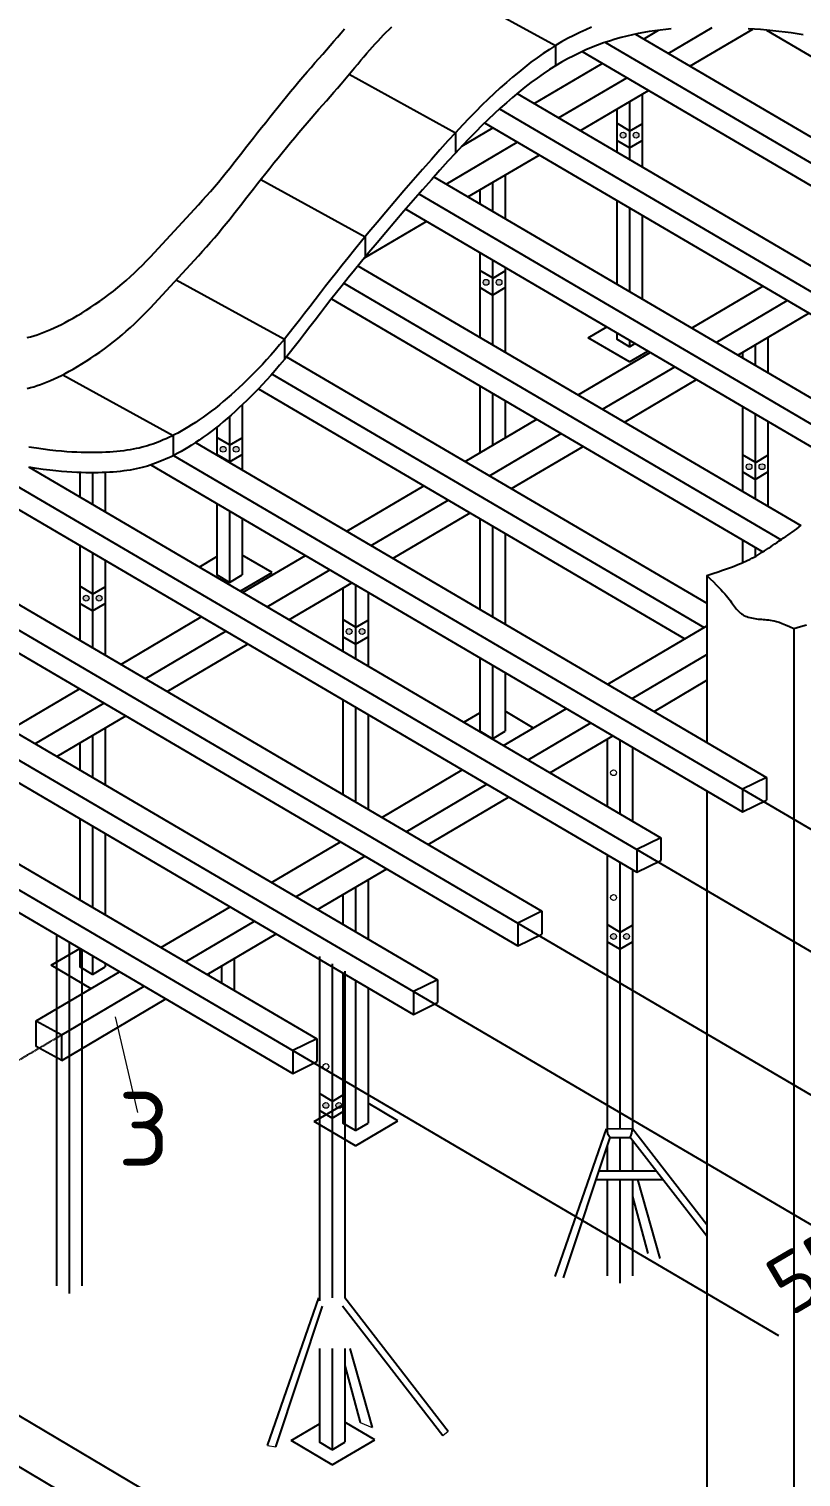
# Model space of a CAD drawing. Header units: millimetres. Extents: x 5763 to 12018931, y 39842 to 3600577.
# Drawn here: x 918943 to 924822, y 818078 to 829107 of the extents above; entities that cross this region are included whole.
import ezdxf

# ---------------------------------------------------------------- set-up
doc = ezdxf.new("R2010")
doc.units = ezdxf.units.MM
doc.linetypes.add('DASHED2', pattern=[9.525, 6.35, -3.175])
doc.layers.add('jiu', color=7, linetype='Continuous', lineweight=25)
doc.layers.add('тонкая', color=7, linetype='Continuous', lineweight=20)
doc.layers.add('LINES', color=7, linetype='Continuous')
doc.styles.add('ISOCPEUR', font='isocpeur.ttf')

msp = doc.modelspace()

# ---------------------------------------------------------------- hatches: boundary and pattern name
at = {"layer": 'тонкая', "ltscale": 10}
h = msp.add_hatch(color=256, dxfattribs=at)
h.set_gradient(color2=(0, 0, 0), one_color=1)
h.paths.add_polyline_path([(923445.20895, 828298.1953, 1), (923489.46338, 828298.1953, 1)])
h.paths.add_polyline_path([(923544.11774, 828298.1953, 1), (923588.37217, 828298.1953, 1)])
h = msp.add_hatch(color=256, dxfattribs=at)
h.set_gradient(color2=(0, 0, 0), one_color=1)
h.paths.add_polyline_path([(922402.03004, 827177.10993, 1), (922446.28447, 827177.10993, 1)])
h.paths.add_polyline_path([(922500.93882, 827177.10993, 1), (922545.19326, 827177.10993, 1)])
h = msp.add_hatch(color=256, dxfattribs=at)
h.set_gradient(color2=(0, 0, 0), one_color=1)
h.paths.add_polyline_path([(920399.9431, 825905.69548, 1), (920444.19753, 825905.69548, 1)])
h.paths.add_polyline_path([(920498.85188, 825905.69548, 1), (920543.10632, 825905.69548, 1)])
h = msp.add_hatch(color=256, dxfattribs=at)
h.set_gradient(color2=(0, 0, 0), one_color=1)
h.paths.add_polyline_path([(924404.11698, 825773.04491, 1), (924448.37141, 825773.04491, 1)])
h.paths.add_polyline_path([(924503.02576, 825773.04491, 1), (924547.28019, 825773.04491, 1)])
h = msp.add_hatch(color=256, dxfattribs=at)
h.set_gradient(color2=(0, 0, 0), one_color=1)
h.paths.add_polyline_path([(919356.76419, 824772.00525, 1), (919401.01862, 824772.00525, 1)])
h.paths.add_polyline_path([(919455.67297, 824772.00525, 1), (919499.9274, 824772.00525, 1)])
h = msp.add_hatch(color=256, dxfattribs=at)
h.set_gradient(color2=(0, 0, 0), one_color=1)
h.paths.add_polyline_path([(921358.85113, 824518.1208, 1), (921403.10556, 824518.1208, 1)])
h.paths.add_polyline_path([(921457.75991, 824518.1208, 1), (921502.01434, 824518.1208, 1)])
h = msp.add_hatch(color=256, dxfattribs=at)
h.set_gradient(color2=(0, 0, 0), one_color=1)
h.paths.add_polyline_path([(923372.66598, 822195.49971, 1), (923416.92041, 822195.49971, 1)])
h.paths.add_polyline_path([(923471.57477, 822195.49971, 1), (923515.8292, 822195.49971, 1)])
h = msp.add_hatch(color=256, dxfattribs=at)
h.set_gradient(color2=(0, 0, 0), one_color=1)
h.paths.add_polyline_path([(921182.26958, 820908.87278, 1), (921226.52401, 820908.87278, 1)])
h.paths.add_polyline_path([(921281.17837, 820908.87278, 1), (921325.4328, 820908.87278, 1)])

# ---------------------------------------------------------------- linework, layer by layer
at = {"layer": 'jiu', "color": 7, "lineweight": 25}
for p, q in [((922950.28728, 819605.35503), (923340.30136, 820731.16886)), ((923539.02981, 820728.21268), (923340.30136, 820731.16886)), ((924104.79399, 819998.32616), (923539.25153, 820731.16886)), ((923013.8811, 819594.38797), (923368.47216, 820665.56679)), ((923368.47216, 820665.56679), (923520.15563, 820665.56679)), ((924104.79399, 819912.19101), (923520.15563, 820665.56679)), ((923283.753, 820409.63996), (923718.76123, 820409.63996)), ((923262.03683, 820344.03789), (923769.67007, 820344.03789)), ((923576.07061, 820344.03789), (923746.31023, 819742.93024)), ((923539.25153, 820214.59378), (923654.91302, 819779.85122)), ((920759.89088, 818318.7281), (921149.90496, 819444.54193)), ((922136.36773, 818424.06531), (921348.85513, 819444.54193)), ((920823.4847, 818307.76104), (921178.07577, 819378.93986)), ((922095.33737, 818392.40175), (921329.75923, 819378.93986)), ((921385.67422, 819057.41096), (921555.91383, 818456.30331)), ((921348.85513, 818927.96685), (921464.51662, 818493.22429))]:
    msp.add_line(p, q, dxfattribs=at)
for centre, radius, start, end in [((923438.99423, 820730.16904), 95.63896, 179.40101034, 222.491467365), ((923381.47158, 820741.51621), 158.11888, 331.292971868, 356.247866489)]:
    msp.add_arc(centre, radius, start, end, dxfattribs=at)
at = {"layer": 'LINES'}
for p, q in [((922130.28451, 829432.46169), (922952.57323, 828980.23693)), ((921685.20011, 829102.29209), (921706.90765, 829122.36175)), ((923228.04389, 829120.05869), (923182.53412, 829100.80844)), ((923810.16132, 828921.00157), (924145.40955, 829118.56934)), ((921237.04712, 828981.00746), (921264.94666, 829012.98517)), ((921264.94666, 829012.98517), (921292.41445, 829044.73162)), ((921292.41445, 829044.73162), (921319.44413, 829076.30495)), ((921319.44413, 829076.30495), (921346.00751, 829107.62219)), ((921580.31261, 828994.80634), (921601.16541, 829017.51503)), ((921601.16541, 829017.51503), (921621.95441, 829039.53839)), ((921621.95441, 829039.53839), (921642.80723, 829060.95611)), ((921642.80723, 829060.95611), (921663.85146, 829081.84789)), ((921663.85146, 829081.84789), (921685.20011, 829102.29209)), ((922998.8722, 829007.71078), (922952.57323, 828980.23693)), ((923045.02221, 829033.4698), (922998.8722, 829007.71078)), ((923091.01884, 829057.54904), (923045.02221, 829033.4698)), ((923136.85763, 829079.98357), (923091.01884, 829057.54904)), ((923182.53412, 829100.80844), (923136.85763, 829079.98357)), ((923318.49428, 828999.90868), (923273.37607, 828983.6519)), ((923363.35569, 829014.7827), (923318.49428, 828999.90868)), ((923332.60767, 829004.58804), (928693.60392, 825859.5946)), ((923407.91752, 829028.35239), (923363.35569, 829014.7827)), ((923452.13695, 829040.69613), (923407.91752, 829028.35239)), ((923495.97118, 829051.89233), (923452.13695, 829040.69613)), ((923539.37742, 829062.01939), (923495.97118, 829051.89233)), ((923582.31286, 829071.15571), (923539.37742, 829062.01939)), ((923561.6879, 829066.76688), (928876.32505, 825948.9697)), ((923624.76504, 829079.37203), (923582.31286, 829071.15571)), ((923623.84361, 829030.30364), (923737.1243, 829097.06197)), ((923666.84288, 829086.70837), (923624.76504, 829079.37203)), ((923708.68563, 829093.1971), (923666.84288, 829086.70837)), ((923750.43254, 829098.87058), (923708.68563, 829093.1971)), ((923792.22288, 829103.76118), (923750.43254, 829098.87058)), ((923834.19591, 829107.90124), (923792.22288, 829103.76118)), ((923976.35438, 828823.5055), (924455.72112, 829106.00488)), ((924466.90051, 829105.25615), (924419.84632, 829108.40754)), ((924513.92935, 829101.65178), (924466.90051, 829105.25615)), ((924560.85692, 829097.57531), (924513.92935, 829101.65178)), ((924559.7424, 829097.67212), (929476.51608, 826213.27896)), ((924607.60731, 829093.0076), (924560.85692, 829097.57531)), ((924654.1046, 829087.92954), (924607.60731, 829093.0076)), ((924700.29329, 829082.33036), (924654.1046, 829087.92954)), ((924746.19949, 829076.23282), (924700.29329, 829082.33036)), ((924791.86974, 829069.66799), (924746.19949, 829076.23282)), ((924837.35058, 829062.66699), (924791.86974, 829069.66799)), ((921150.76698, 828882.75276), (921179.95638, 828915.98466)), ((921179.95638, 828915.98466), (921208.71673, 828948.70509)), ((921208.71673, 828948.70509), (921237.04712, 828981.00746)), ((921470.65232, 828868.2269), (921493.71133, 828895.52456)), ((921493.71133, 828895.52456), (921516.09538, 828921.77144)), ((921516.09538, 828921.77144), (921537.9052, 828947.01424)), ((921537.9052, 828947.01424), (921559.26841, 828971.33264)), ((921559.26841, 828971.33264), (921580.31261, 828994.80634)), ((922859.54627, 828920.00453), (922812.83352, 828887.19858)), ((922906.12978, 828951.0132), (922859.54627, 828920.00453)), ((922952.57323, 828980.23693), (922906.12978, 828951.0132)), ((922952.57323, 828980.23693), (922952.57323, 828826.1122)), ((923091.01884, 828903.42432), (923045.02221, 828879.34507)), ((923136.85763, 828925.85884), (923091.01884, 828903.42432)), ((923182.53412, 828946.68371), (923136.85763, 828925.85884)), ((923156.11114, 828934.63692), (928693.60392, 825686.10295)), ((923228.04389, 828965.93397), (923182.53412, 828946.68371)), ((923273.37607, 828983.6519), (923228.04389, 828965.93397)), ((921029.74993, 828742.8763), (921060.63337, 828779.05415)), ((921060.63337, 828779.05415), (921091.10457, 828814.3809)), ((921091.10457, 828814.3809), (921121.14941, 828848.91597)), ((921121.14941, 828848.91597), (921150.76698, 828882.75276)), ((921372.07095, 828750.56334), (921397.6008, 828781.01369)), ((921397.6008, 828781.01369), (921422.56341, 828810.85322)), ((921422.56341, 828810.85322), (921446.92514, 828839.9637)), ((921446.92514, 828839.9637), (921470.65232, 828868.2269)), ((922719.17165, 828816.53148), (922672.30773, 828778.87272)), ((922766.02778, 828852.67383), (922719.17165, 828816.53148)), ((922812.83352, 828887.19858), (922766.02778, 828852.67383)), ((922790.26098, 828539.05851), (923309.15732, 828844.85338)), ((922906.12978, 828796.88847), (922859.54627, 828765.87981)), ((922952.57323, 828826.1122), (922906.12978, 828796.88847)), ((922998.8722, 828853.58605), (922952.57323, 828826.1122)), ((923045.02221, 828879.34507), (922998.8722, 828853.58605)), ((920967.0278, 828668.30786), (920998.52131, 828705.92399)), ((920998.52131, 828705.92399), (921029.74993, 828742.8763)), ((921292.41445, 828656.72986), (921319.44413, 828688.30319)), ((921319.44413, 828688.30319), (921346.00751, 828719.62043)), ((921346.00751, 828719.62043), (921372.07095, 828750.56334)), ((921381.0877, 828761.31793), (922190.62332, 828316.10685)), ((922578.72698, 828699.41074), (922532.09536, 828657.80992)), ((922625.47864, 828739.79874), (922578.72698, 828699.41074)), ((922672.30773, 828778.87272), (922625.47864, 828739.79874)), ((922766.02778, 828698.5491), (922719.17165, 828662.40675)), ((922812.83352, 828733.07385), (922766.02778, 828698.5491)), ((922859.54627, 828765.87981), (922812.83352, 828733.07385)), ((922976.57868, 828429.75644), (923495.47502, 828735.55132)), ((920871.76091, 828552.58291), (920903.56731, 828591.52668)), ((920903.56731, 828591.52668), (920935.34971, 828630.13854)), ((920935.34971, 828630.13854), (920967.0278, 828668.30786)), ((921179.95638, 828527.9829), (921208.71673, 828560.70333)), ((921208.71673, 828560.70333), (921237.04712, 828593.0057)), ((921237.04712, 828593.0057), (921264.94666, 828624.98341)), ((921264.94666, 828624.98341), (921292.41445, 828656.72986)), ((922439.26084, 828571.25866), (922392.5323, 828525.8151)), ((922485.62638, 828615.09747), (922439.26084, 828571.25866)), ((922532.09536, 828657.80992), (922485.62638, 828615.09747)), ((922625.47864, 828585.67401), (922578.72698, 828545.28602)), ((922672.30773, 828624.74799), (922625.47864, 828585.67401)), ((922660.70145, 828615.06376), (928023.51837, 825469.00224)), ((922719.17165, 828662.40675), (922672.30773, 828624.74799)), ((923142.77174, 828332.26036), (923661.66808, 828638.05524)), ((923611.7945, 828608.66385), (923611.7945, 828057.11123)), ((920776.9872, 828434.85406), (920808.39725, 828474.14217)), ((920808.39725, 828474.14217), (920840.01079, 828513.41786)), ((920840.01079, 828513.41786), (920871.76091, 828552.58291)), ((921091.10457, 828426.37915), (921121.14941, 828460.91421)), ((921121.14941, 828460.91421), (921150.76698, 828494.751)), ((921150.76698, 828494.751), (921179.95638, 828527.9829)), ((922344.87252, 828478.17245), (922295.71326, 828427.73641)), ((922392.5323, 828525.8151), (922344.87252, 828478.17245)), ((922485.62638, 828460.97274), (922439.26084, 828417.13394)), ((922532.09536, 828503.6852), (922485.62638, 828460.97274)), ((922525.62521, 828497.73809), (927840.79724, 825379.62713)), ((922578.72698, 828545.28602), (922532.09536, 828503.6852)), ((923418.78177, 828494.918), (923418.78177, 828170.34088)), ((923515.28814, 828551.79093), (923515.28814, 828113.72606)), ((920684.05826, 828317.3509), (920714.81771, 828356.42231)), ((920714.81771, 828356.42231), (920745.79402, 828395.60207)), ((920745.79402, 828395.60207), (920776.9872, 828434.85406)), ((920998.52131, 828317.92223), (921029.74993, 828354.87454)), ((921029.74993, 828354.87454), (921060.63337, 828391.05239)), ((921060.63337, 828391.05239), (921091.10457, 828426.37915)), ((922244.48627, 828373.91265), (922190.62332, 828316.10685)), ((922239.6004, 828214.54439), (922475.57468, 828353.60825)), ((922295.71326, 828427.73641), (922244.48627, 828373.91265)), ((922392.5323, 828371.69037), (922344.87252, 828324.04773)), ((922439.26084, 828417.13394), (922392.5323, 828371.69037)), ((922412.18035, 828390.79812), (927840.79724, 825206.13548)), ((923515.28814, 828331.55143), (923418.78177, 828388.39189)), ((923515.28814, 828328.43414), (923611.7945, 828385.0963)), ((920593.08111, 828201.14793), (920623.18997, 828239.67759)), ((920623.18997, 828239.67759), (920653.51568, 828278.42396)), ((920653.51568, 828278.42396), (920684.05826, 828317.3509)), ((920903.56731, 828203.52492), (920935.34971, 828242.13679)), ((920935.34971, 828242.13679), (920967.0278, 828280.3061)), ((920967.0278, 828280.3061), (920998.52131, 828317.92223)), ((922133.55614, 828253.72469), (922072.71651, 828186.17184)), ((922120.15925, 827925.05318), (922661.89239, 828244.30619)), ((922190.62332, 828316.10685), (922133.55614, 828253.72469)), ((922190.62332, 828316.10685), (922190.62332, 828161.98212)), ((922295.71326, 828273.61169), (922244.48627, 828219.78792)), ((922344.87252, 828324.04773), (922295.71326, 828273.61169)), ((923515.28814, 828201.62545), (923418.78177, 828258.46591)), ((923515.28814, 828201.62545), (923611.7945, 828258.28761)), ((920503.97137, 828087.22027), (920533.50344, 828124.88315)), ((920533.50344, 828124.88315), (920563.18912, 828162.87107)), ((920563.18912, 828162.87107), (920593.08111, 828201.14793)), ((920808.39725, 828086.14041), (920840.01079, 828125.4161)), ((920840.01079, 828125.4161), (920871.76091, 828164.58115)), ((920871.76091, 828164.58115), (920903.56731, 828203.52492)), ((922072.71651, 828186.17184), (922007.82895, 828113.18649)), ((922190.62332, 828161.98212), (922133.55614, 828099.59996)), ((922244.48627, 828219.78792), (922190.62332, 828161.98212)), ((922286.35231, 827827.5571), (922828.08545, 828146.81011)), ((920415.6643, 827976.54306), (920445.11505, 828013.01411)), ((920445.11505, 828013.01411), (920474.52966, 828049.91855)), ((920474.52966, 828049.91855), (920503.97137, 828087.22027)), ((920714.81771, 827968.42055), (920745.79402, 828007.60031)), ((920745.79402, 828007.60031), (920776.9872, 828046.8523)), ((920776.9872, 828046.8523), (920808.39725, 828086.14041)), ((921939.78909, 828035.83676), (921869.78534, 827955.52328)), ((922007.82895, 828113.18649), (921939.78909, 828035.83676)), ((922072.71651, 828032.04712), (922007.82895, 827959.06176)), ((922133.55614, 828099.59996), (922072.71651, 828032.04712)), ((920326.46269, 827870.09144), (920356.40137, 827905.04561)), ((920356.40137, 827905.04561), (920386.11416, 827940.54152)), ((920386.11416, 827940.54152), (920415.6643, 827976.54306)), ((920653.51568, 827890.4222), (920684.05826, 827929.34914)), ((920684.05826, 827929.34914), (920714.81771, 827968.42055)), ((920708.90119, 827960.90524), (921503.33124, 827524.0016)), ((921869.78534, 827955.52328), (921799.00609, 827873.64669)), ((922007.82895, 827959.06176), (921939.78909, 827881.71203)), ((922026.46194, 827980.02009), (927156.67231, 824970.41568)), ((922472.10922, 827937.02696), (922472.10922, 827718.58402)), ((922568.61559, 827993.89989), (922568.61559, 827661.9692)), ((920235.18738, 827768.23108), (920265.81127, 827801.77221)), ((920265.81127, 827801.77221), (920296.25445, 827835.69256)), ((920296.25445, 827835.69256), (920326.46269, 827870.09144)), ((920563.18912, 827774.86931), (920593.08111, 827813.14617)), ((920593.08111, 827813.14617), (920623.18997, 827851.67583)), ((920623.18997, 827851.67583), (920653.51568, 827890.4222)), ((921728.63976, 827791.60762), (921659.87474, 827710.80668)), ((921799.00609, 827873.64669), (921728.63976, 827791.60762)), ((921869.78534, 827801.39856), (921799.00609, 827719.52197)), ((921939.78909, 827881.71203), (921869.78534, 827801.39856)), ((921912.44457, 827850.34038), (926973.95118, 824881.04058)), ((922375.60286, 827880.15404), (922375.60286, 827775.19885)), ((923418.78177, 827800.28197), (923418.78177, 827163.22476)), ((920142.77356, 827668.8898), (920173.61431, 827701.8892)), ((920173.61431, 827701.8892), (920204.43699, 827734.96985)), ((920204.43699, 827734.96985), (920235.18738, 827768.23108)), ((920474.52966, 827661.91679), (920503.97137, 827699.21851)), ((920503.97137, 827699.21851), (920533.50344, 827736.88139)), ((920533.50344, 827736.88139), (920563.18912, 827774.86931)), ((921659.87474, 827710.80668), (921593.89943, 827632.64452)), ((921799.00609, 827719.52197), (921728.63976, 827637.48289)), ((921812.70018, 827735.36312), (926973.95118, 824707.54893)), ((923515.28814, 827743.66714), (923515.28814, 827106.60993)), ((923611.7945, 827687.05232), (923611.7945, 827049.9951)), ((920020.2057, 827536.00731), (920050.67147, 827569.42206)), ((920050.67147, 827569.42206), (920081.2547, 827602.7375)), ((920081.2547, 827602.7375), (920111.96895, 827635.87234)), ((920111.96895, 827635.87234), (920142.77356, 827668.8898)), ((920386.11416, 827552.53976), (920415.6643, 827588.5413)), ((920415.6643, 827588.5413), (920445.11505, 827625.01235)), ((920445.11505, 827625.01235), (920474.52966, 827661.91679)), ((921497.24296, 827362.52087), (921971.66602, 827642.10685)), ((921593.89943, 827632.64452), (921531.90225, 827558.52176)), ((921728.63976, 827637.48289), (921659.87474, 827556.68196)), ((919929.24212, 827436.34086), (919959.51814, 827469.34932)), ((919959.51814, 827469.34932), (919989.8303, 827502.6106)), ((919989.8303, 827502.6106), (920020.2057, 827536.00731)), ((920296.25445, 827447.6908), (920326.46269, 827482.08968)), ((920326.46269, 827482.08968), (920356.40137, 827517.04385)), ((920356.40137, 827517.04385), (920386.11416, 827552.53976)), ((921474.76024, 827489.48145), (921422.10505, 827425.13634)), ((921531.90225, 827558.52176), (921474.76024, 827489.48145)), ((921503.33124, 827524.0016), (921503.33124, 827369.87687)), ((921593.89943, 827478.51979), (921531.90225, 827404.39703)), ((921659.87474, 827556.68196), (921593.89943, 827478.51979)), ((919838.35986, 827340.0061), (919868.69009, 827371.55187)), ((919868.69009, 827371.55187), (919898.97514, 827403.70258)), ((919898.97514, 827403.70258), (919929.24212, 827436.34086)), ((920173.61431, 827313.88744), (920204.43699, 827346.96809)), ((920204.43699, 827346.96809), (920235.18738, 827380.22932)), ((920235.18738, 827380.22932), (920265.81127, 827413.77045)), ((920265.81127, 827413.77045), (920296.25445, 827447.6908)), ((921373.25698, 827364.7416), (921327.53634, 827307.5524)), ((921422.10505, 827425.13634), (921373.25698, 827364.7416)), ((921531.90225, 827404.39703), (921474.76024, 827335.35672)), ((922375.60286, 827405.13994), (922375.60286, 826759.87381)), ((922472.10922, 827348.52511), (922472.10922, 826703.25898)), ((919715.45689, 827220.63479), (919746.57892, 827249.50347)), ((919746.57892, 827249.50347), (919777.38192, 827279.00075)), ((919777.38192, 827279.00075), (919807.94816, 827309.15788)), ((919807.94816, 827309.15788), (919838.35986, 827340.0061)), ((920081.2547, 827214.73574), (920111.96895, 827247.87058)), ((920111.96895, 827247.87058), (920142.77356, 827280.88804)), ((920142.77356, 827280.88804), (920173.61431, 827313.88744)), ((921284.26342, 827252.82392), (921242.75852, 827199.81132)), ((921327.53634, 827307.5524), (921284.26342, 827252.82392)), ((921422.10505, 827271.01161), (921373.25698, 827210.61687)), ((921474.76024, 827335.35672), (921422.10505, 827271.01161)), ((921448.7688, 827303.59496), (924820.9518, 825325.32583)), ((922472.10922, 827210.46606), (922375.60286, 827267.30652)), ((922472.10922, 827207.34877), (922568.61559, 827264.01093)), ((922568.61559, 827291.91028), (922568.61559, 826646.64416)), ((919586.13374, 827110.82138), (919619.35427, 827137.48802)), ((919619.35427, 827137.48802), (919651.92681, 827164.6583)), ((919651.92681, 827164.6583), (919683.9336, 827192.36348)), ((919683.9336, 827192.36348), (919715.45689, 827220.63479)), ((919989.8303, 827114.60884), (920020.2057, 827148.00555)), ((920020.2057, 827148.00555), (920050.67147, 827181.4203)), ((920050.67147, 827181.4203), (920081.2547, 827214.73574)), ((920064.9945, 827197.02291), (920887.98268, 826744.41348)), ((921202.34193, 827147.76977), (921162.33397, 827095.95446)), ((921242.75852, 827199.81132), (921202.34193, 827147.76977)), ((921327.53634, 827153.42767), (921284.26342, 827098.69919)), ((921373.25698, 827210.61687), (921327.53634, 827153.42767)), ((921340.98966, 827170.25562), (924670.24429, 825217.17014)), ((922472.10922, 827080.54008), (922375.60286, 827137.38054)), ((922472.10922, 827080.54008), (922568.61559, 827137.20224)), ((923988.56998, 826828.96223), (924530.30311, 827148.21524)), ((919448.34896, 827010.03975), (919483.12109, 827034.15249)), ((919483.12109, 827034.15249), (919517.82249, 827059.05826)), ((919517.82249, 827059.05826), (919552.23331, 827084.65018)), ((919552.23331, 827084.65018), (919586.13374, 827110.82138)), ((919868.69009, 826983.55011), (919898.97514, 827015.70082)), ((919898.97514, 827015.70082), (919929.24212, 827048.3391)), ((919929.24212, 827048.3391), (919959.51814, 827081.34756)), ((919959.51814, 827081.34756), (919989.8303, 827114.60884)), ((921122.20465, 827043.81703), (921082.02294, 826991.59514)), ((921162.33397, 827095.95446), (921122.20465, 827043.81703)), ((921242.75852, 827045.68659), (921202.34193, 826993.64505)), ((921284.26342, 827098.69919), (921242.75852, 827045.68659)), ((921247.42831, 827051.65113), (924532.46934, 825124.50326)), ((924174.88769, 826719.66016), (924716.62082, 827038.91317)), ((912828.92467, 826906.49062), (921870.63773, 821602.22871)), ((919250.17076, 826887.77408), (919281.07511, 826905.08333)), ((919281.07511, 826905.08333), (919312.94975, 826923.65635)), ((919312.94975, 826923.65635), (919345.80649, 826943.52832)), ((919345.80649, 826943.52832), (919379.47183, 826964.62079)), ((919379.47183, 826964.62079), (919413.72593, 826986.82689)), ((919413.72593, 826986.82689), (919448.34896, 827010.03975)), ((919777.38192, 826890.99899), (919807.94816, 826921.15612)), ((919807.94816, 826921.15612), (919838.35986, 826952.00434)), ((919838.35986, 826952.00434), (919868.69009, 826983.55011)), ((921042.00753, 826939.72292), (921002.37711, 826888.6345)), ((921082.02294, 826991.59514), (921042.00753, 826939.72292)), ((921162.33397, 826941.82973), (921122.20465, 826889.6923)), ((921202.34193, 826993.64505), (921162.33397, 826941.82973)), ((924341.08075, 826622.16409), (924882.81388, 826941.4171)), ((919030.76988, 826787.19837), (919056.10913, 826796.65737)), ((919056.10913, 826796.65737), (919081.86443, 826806.89661)), ((919081.86443, 826806.89661), (919108.16814, 826817.95868)), ((919108.16814, 826817.95868), (919135.09327, 826829.90296)), ((919135.09327, 826829.90296), (919162.69794, 826842.79305)), ((919162.69794, 826842.79305), (919191.04032, 826856.69254)), ((919191.04032, 826856.69254), (919220.17854, 826871.66502)), ((919220.17854, 826871.66502), (919250.17076, 826887.77408)), ((919651.92681, 826776.65654), (919683.9336, 826804.36172)), ((919683.9336, 826804.36172), (919715.45689, 826832.63303)), ((919715.45689, 826832.63303), (919746.57892, 826861.50171)), ((919746.57892, 826861.50171), (919777.38192, 826890.99899)), ((920963.35036, 826838.76403), (920925.14599, 826790.54565)), ((921002.37711, 826888.6345), (920963.35036, 826838.76403)), ((921082.02294, 826837.47041), (921042.00753, 826785.59819)), ((921122.20465, 826889.6923), (921082.02294, 826837.47041)), ((923201.97041, 826755.5624), (923342.36707, 826837.99403)), ((918930.62896, 826756.39744), (918955.77621, 826763.11916)), ((918955.77621, 826763.11916), (918980.75064, 826770.46764)), ((918980.75064, 826770.46764), (919005.69945, 826778.48125)), ((919005.69945, 826778.48125), (919030.76988, 826787.19837)), ((919517.82249, 826671.0565), (919552.23331, 826696.64842)), ((919552.23331, 826696.64842), (919586.13374, 826722.81962)), ((919586.13374, 826722.81962), (919619.35427, 826749.48626)), ((919619.35427, 826749.48626), (919651.92681, 826776.65654)), ((920852.07912, 826700.80167), (920817.58584, 826660.01998)), ((920887.98268, 826744.41348), (920852.07912, 826700.80167)), ((920925.14599, 826790.54565), (920887.98268, 826744.41348)), ((920887.98268, 826744.41348), (920887.98268, 826590.28875)), ((920963.35036, 826684.63931), (920925.14599, 826636.42092)), ((921002.37711, 826734.50978), (920963.35036, 826684.63931)), ((921042.00753, 826785.59819), (921002.37711, 826734.50978)), ((923515.28814, 826571.02407), (923201.97041, 826755.5624)), ((923418.78177, 826793.16584), (923418.78177, 826743.26507)), ((923515.28814, 826686.42461), (923418.78177, 826743.26507)), ((923515.28814, 826736.55102), (923515.28814, 826686.42461)), ((923515.28814, 826686.42461), (923557.92623, 826711.53766)), ((924474.19616, 826700.61138), (924474.19616, 826544.0728)), ((924570.70253, 826757.4843), (924570.70253, 826487.45797)), ((919345.80649, 826555.52656), (919379.47183, 826576.61903)), ((919379.47183, 826576.61903), (919413.72593, 826598.82513)), ((919413.72593, 826598.82513), (919448.34896, 826622.03799)), ((919448.34896, 826622.03799), (919483.12109, 826646.15073)), ((919483.12109, 826646.15073), (919517.82249, 826671.0565)), ((920752.27354, 826586.07199), (920721.07399, 826552.28163)), ((920784.38073, 826621.88077), (920752.27354, 826586.07199)), ((920817.58584, 826660.01998), (920784.38073, 826621.88077)), ((920887.98268, 826590.28875), (920852.07912, 826546.67694)), ((920925.14599, 826636.42092), (920887.98268, 826590.28875)), ((920904.45694, 826610.73885), (924104.79399, 824733.28202)), ((923125.16995, 826320.14517), (923673.88368, 826643.51197)), ((923515.28814, 826571.02407), (923656.30887, 826653.82212)), ((924377.6898, 826643.73845), (924377.6898, 826600.68763)), ((919162.69794, 826454.79129), (919191.04032, 826468.69078)), ((919191.04032, 826468.69078), (919220.17854, 826483.66326)), ((919200.95353, 826473.78462), (920041.56221, 826011.48464)), ((919220.17854, 826483.66326), (919250.17076, 826499.77232)), ((919250.17076, 826499.77232), (919281.07511, 826517.08157)), ((919281.07511, 826517.08157), (919312.94975, 826535.65459)), ((919312.94975, 826535.65459), (919345.80649, 826555.52656)), ((920660.63677, 826489.50803), (920631.01856, 826459.90075)), ((920690.59183, 826520.19765), (920660.63677, 826489.50803)), ((920721.07399, 826552.28163), (920690.59183, 826520.19765)), ((920784.38073, 826467.75604), (920752.27354, 826431.94726)), ((920817.58584, 826505.89526), (920784.38073, 826467.75604)), ((920794.09552, 826478.91439), (924084.26229, 824548.75954)), ((920852.07912, 826546.67694), (920817.58584, 826505.89526)), ((923311.48766, 826210.84311), (923860.20139, 826534.20991)), ((918930.62896, 826368.39568), (918955.77621, 826375.1174)), ((918955.77621, 826375.1174), (918980.75064, 826382.46588)), ((918980.75064, 826382.46588), (919005.69945, 826390.47949)), ((919005.69945, 826390.47949), (919030.76988, 826399.19661)), ((919030.76988, 826399.19661), (919056.10913, 826408.65561)), ((919056.10913, 826408.65561), (919081.86443, 826418.89485)), ((919081.86443, 826418.89485), (919108.16814, 826429.95692)), ((919108.16814, 826429.95692), (919135.09327, 826441.9012)), ((919135.09327, 826441.9012), (919162.69794, 826454.79129)), ((920542.50534, 826374.90627), (920512.8614, 826347.58542)), ((920572.0595, 826402.74179), (920542.50534, 826374.90627)), ((920601.54694, 826431.06378), (920572.0595, 826402.74179)), ((920631.01856, 826459.90075), (920601.54694, 826431.06378)), ((920690.59183, 826366.07292), (920660.63677, 826335.38331)), ((920721.07399, 826398.1569), (920690.59183, 826366.07292)), ((920690.63428, 826366.1176), (923936.73053, 824461.81644)), ((920752.27354, 826431.94726), (920721.07399, 826398.1569)), ((922375.60286, 826389.8149), (922375.60286, 825878.4119)), ((923477.68072, 826113.34703), (924026.39445, 826436.71383)), ((912828.92467, 826288.08886), (921134.52501, 821415.66266)), ((920392.92699, 826244.01251), (920362.4885, 826219.68787)), ((920423.16048, 826268.99278), (920392.92699, 826244.01251)), ((920453.21202, 826294.60049), (920423.16048, 826268.99278)), ((920483.10464, 826320.80743), (920453.21202, 826294.60049)), ((920512.8614, 826347.58542), (920483.10464, 826320.80743)), ((920572.0595, 826248.61706), (920542.50534, 826220.78155)), ((920566.52865, 826243.40784), (920566.52865, 825749.6902)), ((920601.54694, 826276.93905), (920572.0595, 826248.61706)), ((920631.01856, 826305.77602), (920601.54694, 826276.93905)), ((920660.63677, 826335.38331), (920631.01856, 826305.77602)), ((922472.10922, 826333.20007), (922472.10922, 825935.28482)), ((922568.61559, 826276.58524), (922568.61559, 825992.15775)), ((920270.66115, 826151.2275), (920240.4721, 826130.2155)), ((920301.1854, 826173.20649), (920270.66115, 826151.2275)), ((920331.8571, 826196.05807), (920301.1854, 826173.20649)), ((920362.4885, 826219.68787), (920331.8571, 826196.05807)), ((920453.21202, 826140.47576), (920423.16048, 826114.86806)), ((920483.10464, 826166.6827), (920453.21202, 826140.47576)), ((920470.02228, 826155.21337), (920470.02228, 825806.30503)), ((920512.8614, 826193.4607), (920483.10464, 826166.6827)), ((920542.50534, 826220.78155), (920512.8614, 826193.4607)), ((922264.45023, 825812.90767), (922810.48366, 826134.69492)), ((924377.6898, 826230.62871), (924377.6898, 825585.36258)), ((924474.19616, 826174.01388), (924474.19616, 825528.74776)), ((912828.92467, 826091.5216), (920951.80388, 821326.28756)), ((916316.88049, 826022.25645), (922666.15967, 822297.49328)), ((916588.96302, 826059.20826), (922848.8808, 822386.86838)), ((920076.47447, 826029.43517), (920052.89961, 826017.11995)), ((920101.07402, 826042.92647), (920076.47447, 826029.43517)), ((920126.82289, 826057.72527), (920101.07402, 826042.92647)), ((920153.79365, 826073.92538), (920126.82289, 826057.72527)), ((920181.8506, 826091.47005), (920153.79365, 826073.92538)), ((920210.806, 826110.26489), (920181.8506, 826091.47005)), ((920240.4721, 826130.2155), (920210.806, 826110.26489)), ((920331.8571, 826041.93335), (920301.1854, 826019.08176)), ((920362.4885, 826065.56314), (920331.8571, 826041.93335)), ((920392.92699, 826089.88779), (920362.4885, 826065.56314)), ((920373.51592, 826074.3756), (920373.51592, 825862.91986)), ((920423.16048, 826114.86806), (920392.92699, 826089.88779)), ((922450.76793, 825703.6056), (922996.80136, 826025.39285)), ((924570.70253, 826117.39906), (924570.70253, 825472.13293)), ((912828.92467, 825918.02995), (920951.80388, 821152.79591)), ((916104.01691, 825973.63982), (922666.15967, 822124.00163)), ((917889.83828, 826017.03734), (923570.7696, 822684.35608)), ((918999.56974, 825914.15116), (918942.89085, 825923.076)), ((919052.49233, 825906.54795), (918999.56974, 825914.15116)), ((919782.9691, 825915.45396), (919760.6772, 825910.55529)), ((919804.56382, 825920.73932), (919782.9691, 825915.45396)), ((919825.56311, 825926.41209), (919804.56382, 825920.73932)), ((919846.09159, 825932.47227), (919825.56311, 825926.41209)), ((919866.2739, 825938.91985), (919846.09159, 825932.47227)), ((919886.23466, 825945.75485), (919866.2739, 825938.91985)), ((919906.09848, 825952.97726), (919886.23466, 825945.75485)), ((919925.98999, 825960.58707), (919906.09848, 825952.97726)), ((919946.03383, 825968.5843), (919925.98999, 825960.58707)), ((919966.3546, 825976.99084), (919946.03383, 825968.5843)), ((919987.07694, 825985.91623), (919966.3546, 825976.99084)), ((920008.32547, 825995.49192), (919987.07694, 825985.91623)), ((920030.22482, 826005.84934), (920008.32547, 825995.49192)), ((920052.89961, 826017.11995), (920030.22482, 826005.84934)), ((920041.56221, 826011.48464), (920041.56221, 825857.35992)), ((920153.79365, 825919.80065), (920126.82289, 825903.60054)), ((920181.8506, 825937.34532), (920153.79365, 825919.80065)), ((920210.806, 825956.14016), (920181.8506, 825937.34532)), ((920240.4721, 825976.09077), (920210.806, 825956.14016)), ((920212.57895, 825957.33248), (924560.41093, 823406.70524)), ((920270.66115, 825997.10277), (920240.4721, 825976.09077)), ((920301.1854, 826019.08176), (920270.66115, 825997.10277)), ((920470.02228, 825939.0516), (920373.51592, 825995.89206)), ((920470.02228, 825935.93432), (920566.52865, 825992.59648)), ((922616.96099, 825606.10953), (923162.99443, 825927.89678)), ((918434.66905, 825870.90758), (923570.7696, 822857.84773)), ((919101.81268, 825900.19894), (919052.49233, 825906.54795)), ((919147.87993, 825894.98753), (919101.81268, 825900.19894)), ((919191.04319, 825890.79713), (919147.87993, 825894.98753)), ((919231.65158, 825887.51112), (919191.04319, 825890.79713)), ((919270.05424, 825885.01291), (919231.65158, 825887.51112)), ((919306.60027, 825883.1859), (919270.05424, 825885.01291)), ((919341.63882, 825881.91348), (919306.60027, 825883.1859)), ((919375.47203, 825881.09672), (919341.63882, 825881.91348)), ((919408.21427, 825880.70733), (919375.47203, 825881.09672)), ((919439.93294, 825880.73468), (919408.21427, 825880.70733)), ((919470.69543, 825881.16816), (919439.93294, 825880.73468)), ((919500.56914, 825881.99714), (919470.69543, 825881.16816)), ((919529.62146, 825883.21099), (919500.56914, 825881.99714)), ((919557.9198, 825884.79909), (919529.62146, 825883.21099)), ((919585.53156, 825886.75082), (919557.9198, 825884.79909)), ((919612.51079, 825889.05804), (919585.53156, 825886.75082)), ((919638.85823, 825891.72257), (919612.51079, 825889.05804)), ((919664.56126, 825894.7487), (919638.85823, 825891.72257)), ((919689.60729, 825898.14074), (919664.56126, 825894.7487)), ((919713.98369, 825901.90298), (919689.60729, 825898.14074)), ((919737.67786, 825906.03973), (919713.98369, 825901.90298)), ((919760.6772, 825910.55529), (919737.67786, 825906.03973)), ((919925.98999, 825806.46235), (919906.09848, 825798.85253)), ((919946.03383, 825814.45957), (919925.98999, 825806.46235)), ((919966.3546, 825822.86611), (919946.03383, 825814.45957)), ((919987.07694, 825831.7915), (919966.3546, 825822.86611)), ((920008.32547, 825841.36719), (919987.07694, 825831.7915)), ((920030.22482, 825851.72462), (920008.32547, 825841.36719)), ((920052.89961, 825862.99522), (920030.22482, 825851.72462)), ((920045.00519, 825859.07127), (924377.6898, 823317.33014)), ((920076.47447, 825875.31045), (920052.89961, 825862.99522)), ((920101.07402, 825888.80174), (920076.47447, 825875.31045)), ((920126.82289, 825903.60054), (920101.07402, 825888.80174)), ((920470.02228, 825809.12563), (920373.51592, 825865.96609)), ((920470.02228, 825809.12563), (920566.52865, 825865.78779)), ((924474.19616, 825806.40103), (924377.6898, 825863.24149)), ((924474.19616, 825803.28375), (924570.70253, 825859.94591)), ((915483.31523, 825719.36865), (922053.35886, 821865.09546)), ((918999.56974, 825760.02644), (918942.89085, 825768.95128)), ((918943.77291, 825768.81238), (923753.49073, 822947.22284)), ((919052.49233, 825752.42322), (918999.56974, 825760.02644)), ((919101.81268, 825746.07422), (919052.49233, 825752.42322)), ((919147.87993, 825740.86281), (919101.81268, 825746.07422)), ((919191.04319, 825736.6724), (919147.87993, 825740.86281)), ((919231.65158, 825733.38639), (919191.04319, 825736.6724)), ((919270.05424, 825730.88818), (919231.65158, 825733.38639)), ((919306.60027, 825729.06117), (919270.05424, 825730.88818)), ((919341.63882, 825727.78875), (919306.60027, 825729.06117)), ((919330.337, 825728.19918), (919330.337, 825542.03708)), ((919375.47203, 825726.97199), (919341.63882, 825727.78875)), ((919408.21427, 825726.5826), (919375.47203, 825726.97199)), ((919439.93294, 825726.60996), (919408.21427, 825726.5826)), ((919426.84337, 825726.59867), (919426.84337, 825485.42225)), ((919470.69543, 825727.04343), (919439.93294, 825726.60996)), ((919500.56914, 825727.87241), (919470.69543, 825727.04343)), ((919529.62146, 825729.08626), (919500.56914, 825727.87241)), ((919523.34973, 825728.82422), (919523.34973, 825428.80743)), ((919557.9198, 825730.67436), (919529.62146, 825729.08626)), ((919585.53156, 825732.62609), (919557.9198, 825730.67436)), ((919612.51079, 825734.93332), (919585.53156, 825732.62609)), ((919638.85823, 825737.59784), (919612.51079, 825734.93332)), ((919664.56126, 825740.62397), (919638.85823, 825737.59784)), ((919689.60729, 825744.01601), (919664.56126, 825740.62397)), ((919713.98369, 825747.77825), (919689.60729, 825744.01601)), ((919737.67786, 825751.91501), (919713.98369, 825747.77825)), ((919760.6772, 825756.43056), (919737.67786, 825751.91501)), ((919782.9691, 825761.32923), (919760.6772, 825756.43056)), ((919804.56382, 825766.61459), (919782.9691, 825761.32923)), ((919825.56311, 825772.28736), (919804.56382, 825766.61459)), ((919846.09159, 825778.34754), (919825.56311, 825772.28736)), ((919866.2739, 825784.79513), (919846.09159, 825778.34754)), ((919886.23466, 825791.63012), (919866.2739, 825784.79513)), ((919872.34025, 825786.87238), (924377.6898, 823143.83849)), ((919906.09848, 825798.85253), (919886.23466, 825791.63012)), ((924474.19616, 825676.47506), (924377.6898, 825733.31552)), ((924474.19616, 825676.47506), (924570.70253, 825733.13722)), ((915294.70374, 825633.44909), (921870.63773, 821775.72036)), ((921363.66204, 825282.0571), (921949.76393, 825627.45742)), ((920373.51592, 825492.86094), (920373.51592, 824948.63552)), ((921549.97974, 825172.75504), (922136.08164, 825518.15535)), ((920470.02228, 825436.24612), (920470.02228, 824891.79506)), ((920566.52865, 825379.63129), (920566.52865, 824948.63552)), ((921716.17281, 825075.25896), (922302.2747, 825420.65927)), ((922375.60286, 825377.64179), (922375.60286, 824688.40863)), ((922472.10922, 825321.02696), (922472.10922, 824631.7938)), ((922568.61559, 825264.41213), (922568.61559, 824575.17897)), ((924705.85906, 825241.27355), (924722.36783, 825252.44638)), ((924722.36783, 825252.44638), (924738.92081, 825263.67967)), ((924738.92081, 825263.67967), (924755.55185, 825275.14902)), ((924755.55185, 825275.14902), (924772.30216, 825287.06559)), ((924772.30216, 825287.06559), (924789.213, 825299.64052)), ((924789.213, 825299.64052), (924806.3256, 825313.08497)), ((924806.3256, 825313.08497), (924823.68119, 825327.61009)), ((919330.337, 825171.97817), (919330.337, 824450.99912)), ((924377.6898, 825215.30367), (924377.6898, 825042.84564)), ((924474.19616, 825158.68884), (924474.19616, 825088.95038)), ((924543.47203, 825131.66921), (924559.45268, 825142.2762)), ((924559.45268, 825142.2762), (924575.49295, 825153.05518)), ((924575.49295, 825153.05518), (924591.5941, 825163.94116)), ((924591.5941, 825163.94116), (924607.75662, 825174.87966)), ((924607.75662, 825174.87966), (924623.9781, 825185.85805)), ((924623.9781, 825185.85805), (924640.25536, 825196.8742)), ((924640.25536, 825196.8742), (924656.58526, 825207.92596)), ((924656.58526, 825207.92596), (924672.96461, 825219.0112)), ((924672.96461, 825219.0112), (924689.39027, 825230.12778)), ((924689.39027, 825230.12778), (924705.85906, 825241.27355)), ((919426.84337, 825115.36334), (919426.84337, 824394.38429)), ((919523.34973, 825058.74851), (919523.34973, 824337.76946)), ((920238.76535, 825009.11352), (920373.51592, 825088.23015)), ((920793.94063, 824966.57797), (920566.52865, 825100.51942)), ((920570.39031, 824814.56791), (921048.97574, 825096.60685)), ((924335.67544, 825025.65177), (924352.61432, 825032.51369)), ((924352.61432, 825032.51369), (924369.19399, 825039.29794)), ((924369.19399, 825039.29794), (924385.47322, 825046.09586)), ((924385.47322, 825046.09586), (924401.51079, 825052.99881)), ((924401.51079, 825052.99881), (924417.36545, 825060.09815)), ((924417.36545, 825060.09815), (924433.09598, 825067.48525)), ((924433.09598, 825067.48525), (924448.76114, 825075.25146)), ((924448.76114, 825075.25146), (924464.41971, 825083.48814)), ((924464.41971, 825083.48814), (924480.12086, 825092.26059)), ((924480.12086, 825092.26059), (924495.87543, 825101.5299)), ((924495.87543, 825101.5299), (924511.68465, 825111.23109)), ((924511.68465, 825111.23109), (924527.54977, 825121.29919)), ((924527.54977, 825121.29919), (924543.47203, 825131.66921)), ((920470.02228, 824891.79506), (920373.51592, 824948.63552)), ((920470.02228, 824891.79506), (920566.52865, 824948.63552)), ((920552.70716, 824824.94161), (920793.94063, 824966.57797)), ((920756.70802, 824705.26584), (921235.29345, 824987.30478)), ((924104.79399, 824945.37785), (924151.60573, 824959.98529)), ((924104.79399, 824945.37785), (924131.079, 824919.08165)), ((924104.79399, 824945.37785), (924104.79399, 823673.98994)), ((924151.60573, 824959.98529), (924191.40403, 824972.83106)), ((924191.40403, 824972.83106), (924225.13111, 824984.14269)), ((924225.13111, 824984.14269), (924253.72917, 824994.1477)), ((924253.72917, 824994.1477), (924278.14043, 825003.07359)), ((924278.14043, 825003.07359), (924299.30709, 825011.14789)), ((924299.30709, 825011.14789), (924318.17136, 825018.59811)), ((924318.17136, 825018.59811), (924335.67544, 825025.65177)), ((919426.84337, 824805.36138), (919330.337, 824862.20184)), ((919426.84337, 824802.24409), (919523.34973, 824858.90625)), ((920922.90108, 824607.76977), (921401.48651, 824889.80871)), ((921332.42394, 824849.10891), (921332.42394, 824367.52585)), ((921428.93031, 824873.70899), (921428.93031, 824310.91103)), ((921525.43667, 824817.09416), (921525.43667, 824254.2962)), ((924131.079, 824919.08165), (924154.74289, 824895.33932)), ((924154.74289, 824895.33932), (924175.99781, 824873.87153)), ((924175.99781, 824873.87153), (924195.05585, 824854.39893)), ((924195.05585, 824854.39893), (924212.12914, 824836.64219)), ((924212.12914, 824836.64219), (924227.42981, 824820.32196)), ((924227.42981, 824820.32196), (924241.16995, 824805.15889)), ((919426.84337, 824675.4354), (919330.337, 824732.27586)), ((919426.84337, 824675.4354), (919523.34973, 824732.09756)), ((924241.16995, 824805.15889), (924253.5617, 824790.87365)), ((924253.5617, 824790.87365), (924264.80499, 824777.23269)), ((924264.80499, 824777.23269), (924275.05095, 824764.1857)), ((924275.05095, 824764.1857), (924284.43855, 824751.72818)), ((924284.43855, 824751.72818), (924293.10676, 824739.8556)), ((924293.10676, 824739.8556), (924301.19452, 824728.56347)), ((924301.19452, 824728.56347), (924308.8408, 824717.84727)), ((924308.8408, 824717.84727), (924316.18456, 824707.70249)), ((924316.18456, 824707.70249), (924323.36476, 824698.12461)), ((919642.60643, 824267.8083), (920255.70401, 824629.11766)), ((921428.93031, 824551.47692), (921332.42394, 824608.31738)), ((921428.93031, 824548.35963), (921525.43667, 824605.02179)), ((924323.36476, 824698.12461), (924330.51329, 824689.1082)), ((924330.51329, 824689.1082), (924337.73382, 824680.64401)), ((924337.73382, 824680.64401), (924345.12296, 824672.72187)), ((924345.12296, 824672.72187), (924352.77731, 824665.33162)), ((924352.77731, 824665.33162), (924360.79348, 824658.46306)), ((924360.79348, 824658.46306), (924369.26806, 824652.10603)), ((924369.26806, 824652.10603), (924378.29767, 824646.25036)), ((924378.29767, 824646.25036), (924387.97892, 824640.88587)), ((924387.97892, 824640.88587), (924398.37447, 824636.00239)), ((924398.37447, 824636.00239), (924409.41135, 824631.58977)), ((924409.41135, 824631.58977), (924420.98262, 824627.63784)), ((924420.98262, 824627.63784), (924432.98136, 824624.13646)), ((924432.98136, 824624.13646), (924445.30066, 824621.07548)), ((924445.30066, 824621.07548), (924457.83359, 824618.44473)), ((924457.83359, 824618.44473), (924470.47324, 824616.23408)), ((924470.47324, 824616.23408), (924483.11269, 824614.43336)), ((924483.11269, 824614.43336), (924495.67674, 824613.01496)), ((924495.67674, 824613.01496), (924508.21715, 824611.88133)), ((924508.21715, 824611.88133), (924520.81739, 824610.91748)), ((924520.81739, 824610.91748), (924533.56095, 824610.0084)), ((924533.56095, 824610.0084), (924546.5313, 824609.0391)), ((924546.5313, 824609.0391), (924559.81193, 824607.89457)), ((924559.81193, 824607.89457), (924573.48632, 824606.4598)), ((924573.48632, 824606.4598), (924587.63794, 824604.6198)), ((924587.63794, 824604.6198), (924602.42913, 824602.21801)), ((924602.42913, 824602.21801), (924618.33769, 824598.93164)), ((924618.33769, 824598.93164), (924635.92027, 824594.39635)), ((924635.92027, 824594.39635), (924655.7335, 824588.24781)), ((919828.92414, 824158.50624), (920442.02172, 824519.81559)), ((921428.93031, 824421.55094), (921332.42394, 824478.3914)), ((921428.93031, 824421.55094), (921525.43667, 824478.2131)), ((923350.62863, 824116.41613), (924104.79399, 824560.85924)), ((924655.7335, 824588.24781), (924678.33405, 824580.12167)), ((924678.33405, 824580.12167), (924704.27855, 824569.65361)), ((924704.27855, 824569.65361), (924734.12366, 824556.47926)), ((924734.12366, 824556.47926), (924768.42602, 824540.23431)), ((924768.42602, 824540.23431), (924819.48913, 824555.53695)), ((924768.42602, 824540.23431), (924768.42602, 817330.6362)), ((924819.48913, 824555.53695), (924864.96341, 824568.55706)), ((919995.1172, 824061.01016), (920608.21478, 824422.31952)), ((922375.60286, 824318.34972), (922375.60286, 823758.25677)), ((922472.10922, 824261.73489), (922472.10922, 823701.41631)), ((923536.94634, 824007.11406), (924104.79399, 824341.75682)), ((922568.61559, 824205.12006), (922568.61559, 823758.25677)), ((918802.051, 823772.45398), (919327.92013, 824082.35805)), ((923703.1394, 823909.61799), (924104.79399, 824146.32021)), ((918988.36871, 823663.15191), (919514.23784, 823973.05598)), ((921332.42394, 823997.46694), (921332.42394, 823276.48789)), ((921428.93031, 823940.85211), (921428.93031, 823219.87307)), ((922557.35691, 823648.92693), (923035.94234, 823930.96587)), ((919154.56177, 823565.65584), (919680.4309, 823875.55991)), ((921525.43667, 823884.23729), (921525.43667, 823163.25824)), ((922254.37063, 823826.67185), (922375.60286, 823897.8514)), ((922784.67172, 823782.88761), (922568.61559, 823910.14066)), ((922743.67461, 823539.62487), (923222.26005, 823821.66381)), ((919426.84337, 823726.11625), (919426.84337, 823405.92362)), ((919523.34973, 823782.98917), (919523.34973, 823349.30879)), ((922472.10922, 823701.41631), (922375.60286, 823758.25677)), ((922472.10922, 823701.41631), (922568.61559, 823758.25677)), ((922909.86768, 823442.12879), (923388.45311, 823724.16773)), ((919330.337, 823669.24332), (919330.337, 823462.53845)), ((923346.2388, 823699.29009), (923346.2388, 823186.13452)), ((923442.74516, 823692.31765), (923442.74516, 823129.51969)), ((923539.25153, 823635.70283), (923539.25153, 823072.90487)), ((921629.57303, 823102.16733), (922242.67061, 823463.47668)), ((924560.41093, 823406.70524), (924377.6898, 823317.33014)), ((924560.41093, 823406.70524), (924560.41093, 823233.21359)), ((921815.89073, 822992.86526), (922428.98832, 823354.17461)), ((924104.79399, 823303.93103), (924104.79399, 817720.2598)), ((924377.6898, 823317.33014), (928058.89251, 821157.77661)), ((924377.6898, 823317.33014), (924377.6898, 823143.83849)), ((921982.0838, 822895.36918), (922595.18138, 823256.67854)), ((924377.6898, 823143.83849), (924560.41093, 823233.21359)), ((919330.337, 823092.47954), (919330.337, 822474.07778)), ((924377.6898, 823143.83849), (924377.6898, 823143.83849)), ((919426.84337, 823035.86471), (919426.84337, 822417.46295)), ((919523.34973, 822979.24988), (919523.34973, 822360.84812)), ((923753.49073, 822947.22284), (923570.7696, 822857.84773)), ((923753.49073, 822947.22284), (923753.49073, 822773.73118)), ((920789.0176, 822606.813), (921314.88673, 822916.71707)), ((923570.7696, 822857.84773), (927264.32125, 820691.04978)), ((923570.7696, 822857.84773), (923570.7696, 822684.35608)), ((920975.33531, 822497.51094), (921501.20444, 822807.41501)), ((923346.2388, 822816.07561), (923346.2388, 820731.08054)), ((923442.74516, 822759.46078), (923442.74516, 820729.64496)), ((923570.7696, 822684.35608), (923753.49073, 822773.73118)), ((921141.52837, 822400.01486), (921667.3975, 822709.91893)), ((921525.43667, 822626.25888), (921525.43667, 822174.79757)), ((923539.25153, 822702.84595), (923539.25153, 820731.16886)), ((923570.7696, 822684.35608), (923570.7696, 822684.35608)), ((921332.42394, 822512.51303), (921332.42394, 822288.02722)), ((921428.93031, 822569.38596), (921428.93031, 822231.41239)), ((919948.46218, 822111.45868), (920474.33131, 822421.36275)), ((922848.8808, 822386.86838), (922666.15967, 822297.49328)), ((922848.8808, 822386.86838), (922848.8808, 822213.37673)), ((920134.77988, 822002.15662), (920660.64901, 822312.06068)), ((922666.15967, 822297.49328), (926335.01749, 820145.1818)), ((922666.15967, 822297.49328), (922666.15967, 822124.00163)), ((923442.74516, 822228.85584), (923346.2388, 822285.6963)), ((923442.74516, 822225.73855), (923539.25153, 822282.40071)), ((919153.75546, 822207.60927), (919153.75546, 819534.15762)), ((920300.97295, 821904.66054), (920826.84208, 822214.56461)), ((922666.15967, 822124.00163), (922848.8808, 822213.37673)), ((922832.38875, 816193.41844), (912828.92467, 822124.3397)), ((919113.52565, 821975.92455), (919330.337, 822103.22186)), ((919250.26182, 822150.99445), (919250.26182, 819477.31716)), ((919330.337, 822104.01887), (919330.337, 821963.62723)), ((919346.76819, 822094.37962), (919346.76819, 819534.15762)), ((922666.15967, 822124.00163), (922666.15967, 822124.00163)), ((923442.74516, 822098.92986), (923346.2388, 822155.77032)), ((923442.74516, 822098.92986), (923539.25153, 822155.59202)), ((919416.08788, 821797.72101), (919113.52565, 821975.92455)), ((919426.84337, 821906.78677), (919330.337, 821963.62723)), ((919426.84337, 822047.40404), (919426.84337, 821906.78677)), ((919426.84337, 821906.78677), (919523.34973, 821963.62723)), ((919523.34973, 821990.78921), (919523.34973, 821963.62723)), ((920409.2105, 821973.26466), (920409.2105, 821841.16368)), ((920505.71687, 822030.13758), (920505.71687, 821784.54886)), ((921155.8424, 822043.42833), (921155.8424, 819420.23456)), ((921252.34876, 821986.8135), (921252.34876, 819443.01803)), ((918999.27351, 821552.08485), (919633.77588, 821926.00843)), ((920312.70414, 821916.39174), (920312.70414, 821897.77851)), ((921332.42394, 821917.96831), (921332.42394, 820773.24847)), ((921348.85513, 821930.19867), (921348.85513, 819444.54193)), ((921428.93031, 821861.35348), (921428.93031, 820716.40802)), ((922053.35886, 821865.09546), (921870.63773, 821775.72036)), ((922053.35886, 821865.09546), (922053.35886, 821691.60381)), ((922832.38875, 815805.41668), (912828.92467, 821736.33794)), ((919193.27037, 821447.30825), (919820.09359, 821816.70636)), ((921525.43667, 821804.73865), (921525.43667, 820773.24847)), ((921870.63773, 821775.72036), (921870.63773, 821602.22871)), ((921870.63773, 821775.72036), (925493.08507, 819650.63528)), ((919193.27037, 821251.87164), (919986.28665, 821719.21029)), ((921870.63773, 821602.22871), (922053.35886, 821691.60381)), ((918999.27351, 821356.64824), (918999.27351, 821552.08485)), ((918999.27351, 821552.08485), (919193.27037, 821447.30825)), ((921870.63773, 821602.22871), (921870.63773, 821602.22871)), ((919193.27037, 821251.87164), (919193.27037, 821447.30825)), ((921134.52501, 821415.66266), (920951.80388, 821326.28756)), ((921134.52501, 821415.66266), (921134.52501, 821242.17101)), ((919193.27037, 821251.87164), (918999.27351, 821356.64824)), ((920951.80388, 821326.28756), (920951.80388, 821152.79591)), ((920951.80388, 821326.28756), (924651.15266, 819156.08876)), ((920951.80388, 821152.79591), (921134.52501, 821242.17101)), ((920951.80388, 821152.79591), (920951.80388, 821152.79591)), ((921252.34876, 820942.22891), (921155.8424, 820999.06937)), ((921252.34876, 820939.11162), (921348.85513, 820995.77378)), ((921115.61259, 820785.5458), (921332.42394, 820912.84311)), ((921252.34876, 820812.30293), (921155.8424, 820869.14339)), ((921252.34876, 820812.30293), (921348.85513, 820868.96509)), ((921752.84866, 820791.19092), (921525.43667, 820925.13237)), ((921428.93031, 820601.00747), (921115.61259, 820785.5458)), ((921428.93031, 820716.40802), (921332.42394, 820773.24847)), ((921428.93031, 820601.00747), (921752.84866, 820791.19092)), ((921428.93031, 820716.40802), (921525.43667, 820773.24847)), ((923442.74516, 820665.56679), (923442.74516, 820409.63996)), ((923539.25153, 820640.95947), (923539.25153, 820409.63996)), ((923346.2388, 820598.40235), (923346.2388, 820409.63996)), ((923346.2388, 820344.03789), (923346.2388, 819610.96849)), ((923442.74516, 820344.03789), (923442.74516, 819554.12803)), ((923539.25153, 820344.03789), (923539.25153, 819610.96849)), ((921155.8424, 819057.41096), (921155.8424, 818343.77887)), ((921252.34876, 819057.41096), (921252.34876, 818286.93841)), ((921348.85513, 819057.41096), (921348.85513, 818343.77887)), ((920939.03104, 818356.0762), (921155.8424, 818483.3735)), ((921576.26712, 818361.72132), (921348.85513, 818495.66276)), ((921252.34876, 818171.53787), (920939.03104, 818356.0762)), ((921252.34876, 818286.93841), (921155.8424, 818343.77887)), ((921252.34876, 818171.53787), (921576.26712, 818361.72132)), ((921252.34876, 818286.93841), (921348.85513, 818343.77887))]:
    msp.add_line(p, q, dxfattribs=at)
at = {"layer": 'LINES', "linetype": 'DASHED2'}
msp.add_line((918582.22909, 821087.21071), (919193.27037, 821447.30825), dxfattribs=at)
msp.add_line((918582.22909, 821087.21071), (919193.27037, 821447.30825), dxfattribs=at)
at = {"layer": 'тонкая', "ltscale": 10}
for p, q in [((919600.3342, 821582.55982), (919769.62664, 820854.56533)), ((921464.51662, 818493.22429), (921555.91383, 818456.30331)), ((922136.36773, 818424.06531), (922095.33737, 818392.40175)), ((920759.89088, 818318.7281), (920823.4847, 818307.76104))]:
    msp.add_line(p, q, dxfattribs=at)
for centre in [(923467.33617, 828298.1953), (923566.24495, 828298.1953), (922424.15726, 827177.10993), (922523.06604, 827177.10993), (920422.07032, 825905.69548), (920520.9791, 825905.69548), (924426.2442, 825773.04491), (924525.15298, 825773.04491), (919378.8914, 824772.00525), (919477.80019, 824772.00525), (921380.97834, 824518.1208), (921479.88713, 824518.1208), (923394.7932, 823442.4249), (923394.7932, 822491.66791), (923394.7932, 822195.49971), (923493.70198, 822195.49971), (921204.3968, 821205.04098), (921204.3968, 820908.87278), (921303.30558, 820908.87278)]:
    msp.add_circle(centre, 22.12722, dxfattribs=at)

# ---------------------------------------------------------------- texts
at = {"layer": 'jiu', "color": 7, "style": 'ISOCPEUR'}
msp.add_text('3', height=562.5, dxfattribs=at).set_placement((919619.47459, 820448.64742))
at = {"layer": 'тонкая', "ltscale": 10, "insert": (925044.37719, 819734.9933), "char_height": 450, "attachment_point": 5, "rotation": 30.429744454, "style": 'ISOCPEUR'}
msp.add_mtext('\\A1;550', dxfattribs=at)

doc.saveas('drawing.dxf')
